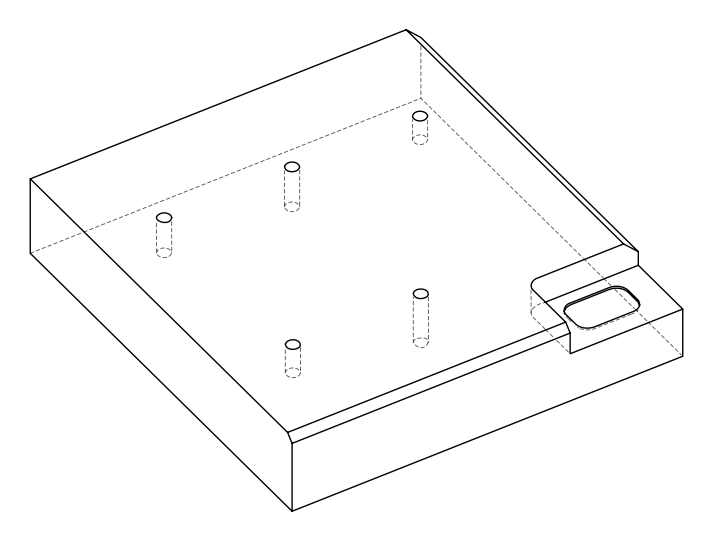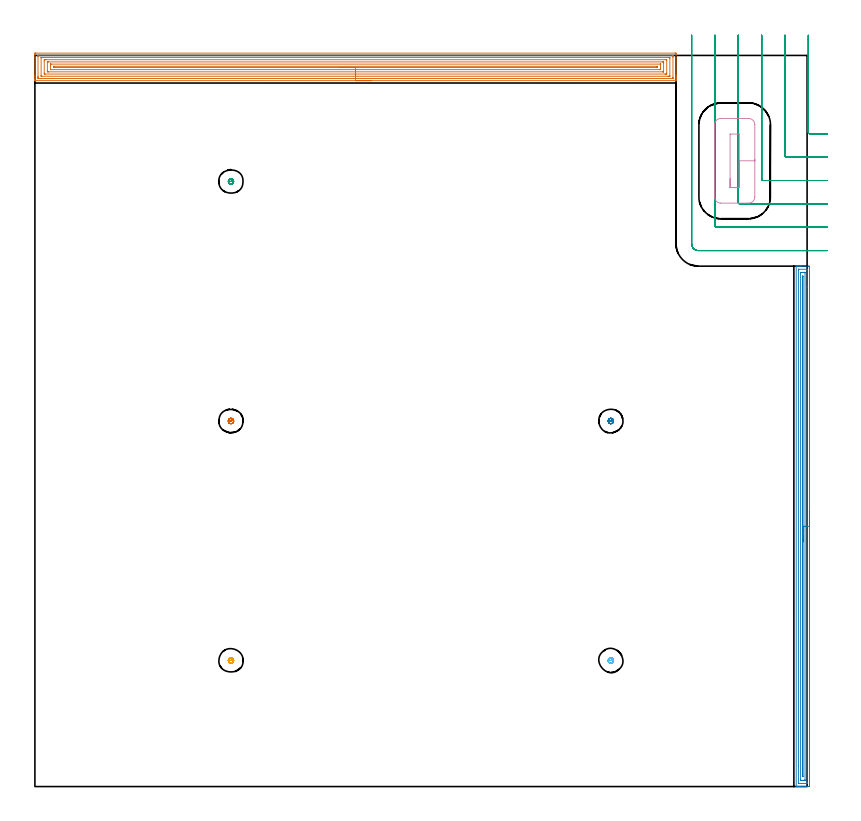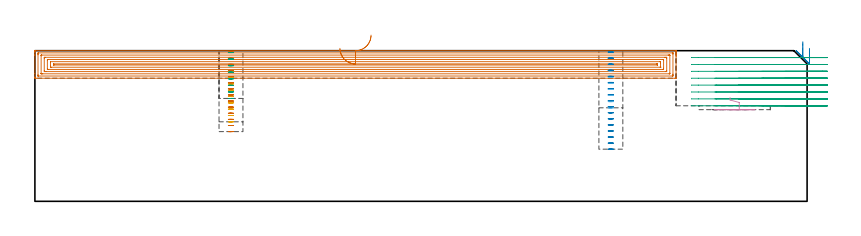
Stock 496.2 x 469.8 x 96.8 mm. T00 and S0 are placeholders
(PLAN: 9 operations, 2 tool changes, 54.6 min)
(1 AREA_MILL | FG_CHAMFER_SURFACE | UGT0205_001 | 23.3 min | 65728 mm3)
(2 AREA_MILL_1 | FG_CHAMFER_SURFACE_1 | UGT0205_001 | 10.85 min | 12263 mm3)
(3 MILL_CORNER_NOTCH_RECTANGULAR | CORNER_NOTCH_RECTANGULAR | UGT0201_094 | Follow Part, ap 5, ae 75% | 15.79 min | 400671 mm3)
(4 MILL_RECTANGULAR_POCKET | POCKET_RECTANGULAR_STRAIGHT | UGT0201_094 | Follow Part, ap 5, ae 75% | 0.62 min | 8140 mm3)
(5 MILL_BLIND_HOLE_FROM_SOLID_MATERIAL | STEP1POCKET | NXT0201_011 | Spiral | 0.79 min | 8501 mm3)
(6 MILL_BLIND_HOLE_FROM_SOLID_MATERIAL_1 | STEP1POCKET_1 | NXT0201_011 | Spiral | 0.66 min | 6810 mm3)
(7 MILL_BLIND_HOLE_FROM_SOLID_MATERIAL_2 | STEP1POCKET_2 | NXT0201_011 | Spiral | 0.92 min | 9671 mm3)
(8 MILL_BLIND_HOLE_FROM_SOLID_MATERIAL_3 | STEP1POCKET_3 | NXT0201_011 | Spiral | 1.12 min | 11768 mm3)
(9 MILL_BLIND_HOLE_FROM_SOLID_MATERIAL_4 | STEP1POCKET_4 | NXT0201_011 | Spiral | 0.53 min | 5682 mm3)
(TOOL UGT0205_001 | Chamfer Mill 20 x 3 x 45 deg. | D20 FL50 Z2)
(TOOL UGT0201_094 | End mill 20 mm | D20 FL38 Z4)
(TOOL NXT0201_011 | ENDMILL 12mm [2P460-1200-NA 1630] | D12 FL38 Z6)
(OP 1 AREA_MILL)
G17 G21 G94 G90
T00 M6
G54
G17 G0 G90 X216. Y453.6 S1061 M3
G43 Z106.8 H0
G94 G1 X215.962 Z105.928 F250.
X215.848 Z105.063
X215.659 Z104.212
X215.397 Z103.38
X215.063 Z102.574
X214.66 Z101.8
X214.192 Z101.064
X213.66 Z100.372
X213.071 Z99.729
X212.428 Z99.14
X211.736 Z98.608
X211. Z98.14
X210.226 Z97.737
X209.42 Z97.403
X208.588 Z97.141
X207.736 Z96.952
X206.872 Z96.838
X206. Z96.8
X0.166
X0.007 Y453.602 Z96.788
X0. Y453.609 Z96.781
Y453.948 Z96.452
Y454.291 Z96.109
Y454.949 Z95.446
Y456.16 Z94.237
Y456.714 Z93.68
Y468.351 Z82.047
Y470.557 Z79.84
X0.003 Y470.834 Z79.564
X0.009 Y471.292 Z79.106
X0.146 Y471.296 Z79.102
X0.613 Y471.3 Z79.1
X411.387
X411.812 Y471.296 Z79.102
X411.99 Y471.291 Z79.106
X412. Y471.111 Z79.287
Y457.319 Z93.076
Y456.714 Z93.68
Y456.16 Z94.237
Y455.831 Z94.565
Y455.278 Z95.118
Y454.949 Z95.446
Y454.291 Z96.109
Y453.948 Z96.452
Y453.609 Z96.781
X411.993 Y453.602 Z96.788
X411.834 Y453.6 Z96.8
X206.
Y455.014 Z95.386
X2.399 Y455.015 Z95.385
X2.331
X2.023 Y455.021 Z95.379
X2.01 Y455.121 Z95.279
X2.003 Y455.34 Z95.06
X2.001 Y455.831 Z94.569
X2. Y456.225 Z94.175
X2.001 Y469.069 Z81.331
X2.002 Y469.461 Z80.939
X2.01 Y469.856 Z80.544
X2.019 Y469.88 Z80.52
X2.038 Y469.881 Z80.519
X2.089 Y469.884 Z80.516
X2.192 Y469.885 Z80.515
X2.399 Y469.886 Z80.514
X409.601 Y469.885 Z80.515
X409.669
X409.977 Y469.879 Z80.521
X409.99 Y469.779 Z80.621
X409.997 Y469.56 Z80.84
X409.999 Y469.069 Z81.331
X410. Y468.675 Z81.725
X409.999 Y455.831 Z94.569
X409.998 Y455.439 Z94.961
X409.99 Y455.044 Z95.356
X409.981 Y455.02 Z95.38
X409.962 Y455.019 Z95.381
X409.911 Y455.016 Z95.384
X409.808 Y455.015 Z95.385
X409.601 Y455.014 Z95.386
X206.
Y456.428 Z93.972
X4.473 Y456.429 Z93.971
X4.185 Y456.43 Z93.97
X4.089 Y456.432 Z93.968
X4.021 Y456.435 Z93.965
X4.01 Y456.531 Z93.869
X4.004 Y456.714 Z93.686
X4.001 Y456.896 Z93.504
Y468.186 Z82.214
X4.002 Y468.367 Z82.033
X4.008 Y468.429 Z81.971
X4.014 Y468.465 Z81.935
X4.041 Y468.466 Z81.934
X4.185 Y468.469 Z81.931
X4.789 Y468.471 Z81.929
X5.078
X407.527
X407.815 Y468.469 Z81.931
X407.911 Y468.467 Z81.933
X407.979 Y468.465 Z81.935
X407.99 Y468.369 Z82.031
X407.996 Y468.186 Z82.214
X407.999 Y468.004 Z82.396
Y456.714 Z93.686
X407.998 Y456.533 Z93.867
X407.992 Y456.471 Z93.929
X407.986 Y456.435 Z93.965
X407.959 Y456.434 Z93.966
X407.815 Y456.431 Z93.969
X407.211 Y456.429 Z93.971
X406.922 Y456.428 Z93.972
X206.
Y457.843 Z92.557
X6.614
X6.122 Y457.849 Z92.551
X6.01 Y457.852 Z92.548
X6.005 Y458.047 Z92.353
X6. Y458.45 Z91.95
Y466.421 Z83.979
X6.009 Y466.848 Z83.552
X6.015 Y467.05 Z83.35
X6.223 Y467.054 Z83.346
X6.864 Y467.057 Z83.343
X7.113
X405.386 Y467.056 Z83.344
X405.878 Y467.051 Z83.349
X405.99 Y467.048 Z83.352
X405.995 Y466.853 Z83.547
X406. Y466.45 Z83.95
Y458.479 Z91.921
X405.991 Y458.052 Z92.348
X405.985 Y457.85 Z92.55
X405.777 Y457.846 Z92.554
X405.136 Y457.843 Z92.557
X404.887
X206.
Y459.257 Z91.143
X8.65
X8.544 Y459.258 Z91.142
X8.333 Y459.264 Z91.136
X8.01 Y459.276 Z91.124
X8.007 Y459.361 Z91.039
X8. Y460.003 Z90.397
Y465.298 Z85.102
X8.003 Y465.539 Z84.861
X8.007 Y465.618 Z84.782
X8.009 Y465.632 Z84.768
X8.087 Y465.637 Z84.763
X8.227 Y465.641 Z84.759
X8.439 Y465.643 Z84.757
X8.544
X403.35
X403.456 Y465.641 Z84.759
X403.666 Y465.636 Z84.764
X403.99 Y465.624 Z84.776
X403.993 Y465.539 Z84.861
X403.999 Y464.897 Z85.503
X404. Y459.602 Z90.798
X403.997 Y459.361 Z91.039
X403.993 Y459.282 Z91.118
X403.991 Y459.268 Z91.132
X403.913 Y459.263 Z91.137
X403.773 Y459.259 Z91.141
X403.561 Y459.257 Z91.143
X403.456
X206.
Y460.671 Z89.729
X10.003 Y460.672 Z89.728
X10.002
X10.001 Y460.674 Z89.726
X10. Y463.322 Z87.078
X10.002 Y463.774 Z86.626
X10.007 Y464.197 Z86.203
X10.013 Y464.222 Z86.178
X10.034 Y464.224 Z86.176
X10.09 Y464.227 Z86.173
X10.205 Y464.228 Z86.172
X10.436 Y464.229 Z86.171
X401.997 Y464.228 Z86.172
X401.998
X401.999 Y464.226 Z86.174
X402. Y461.578 Z88.822
X401.998 Y461.126 Z89.274
X401.993 Y460.703 Z89.697
X401.987 Y460.678 Z89.722
X401.966 Y460.676 Z89.724
X401.91 Y460.673 Z89.727
X401.795 Y460.672 Z89.728
X401.564 Y460.671 Z89.729
X206.
Y462.085 Z88.315
X12.144 Y462.086 Z88.314
X12.037 Y462.09 Z88.31
X12.016 Y462.092 Z88.308
X12.009 Y462.101 Z88.299
X12.003 Y462.121 Z88.279
X12.001 Y462.142 Z88.258
X12. Y462.228 Z88.172
X12.003 Y462.335 Z88.065
X12.016 Y462.808 Z87.592
X12.206 Y462.814 Z87.586
X12.222
X399.856
X399.963 Y462.81 Z87.59
X399.984 Y462.808 Z87.592
X399.991 Y462.799 Z87.601
X399.997 Y462.779 Z87.621
X399.999 Y462.758 Z87.642
Y462.231 Z88.169
X399.995 Y462.158 Z88.242
X399.99 Y462.102 Z88.298
X399.98 Y462.092 Z88.308
X399.962 Y462.09 Z88.31
X399.778 Y462.086 Z88.314
X399.701 Y462.085 Z88.315
X206.
X205.128 Z88.353
X204.264 Z88.467
X203.412 Z88.655
X202.58 Z88.918
X201.774 Z89.252
X201. Z89.654
X200.264 Z90.123
X199.572 Z90.654
X198.929 Z91.244
X198.34 Z91.887
X197.808 Z92.579
X197.34 Z93.315
X196.937 Z94.089
X196.603 Z94.895
X196.341 Z95.727
X196.152 Z96.578
X196.038 Z97.443
X196. Z98.315
G0 Z106.8
M5
M2
(OP 2 AREA_MILL_1)
G17 G21 G94 G90
T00 M6
G54
G17 G0 G90 X497.7 Y177.2 S1061 M3
G43 Z106.8 H0
Z98.3
G94 G1 Y177.162 Z97.428 F250.
Y177.048 Z96.564
Y176.859 Z95.712
Y176.597 Z94.88
Y176.263 Z94.074
Y175.86 Z93.3
Y175.391 Z92.564
Y174.86 Z91.872
Y174.271 Z91.229
Y173.628 Z90.64
Y172.936 Z90.108
Y172.2 Z89.64
Y171.426 Z89.237
Y170.62 Z88.903
Y169.788 Z88.641
Y168.936 Z88.452
Y168.072 Z88.338
Y167.2 Z88.3
Y0.616
X497.698 Y0.286 Z88.301
X497.693 Y0.01 Z88.304
X497.376 Y0. Z88.622
X492.141 Z93.853
X491.6 Z94.397
X491.269 Z94.727
X490.728 Z95.268
X490.397 Z95.598
X489.446 Z96.553
X489.323 Z96.669
X489.272 Y0.002 Z96.72
X489.203 Y0.01 Z96.788
X489.2 Y0.169 Z96.8
Y334.23
X489.202 Y334.39 Z96.788
X489.322 Y334.398 Z96.67
X489.446 Y334.4 Z96.553
X489.735 Z96.265
X490.397 Z95.598
X491.6 Z94.397
X492.141 Z93.853
X497.105 Z88.892
X497.376 Y334.397 Z88.622
X497.693 Y334.39 Z88.304
X497.698 Y334.114 Z88.301
X497.7 Y333.784 Z88.3
Y333.452
Y167.2
X496.286 Z89.714
Y2.402
X496.284 Y2.067 Z89.716
X496.282 Y2.027 Z89.718
X496.28 Y2.013 Z89.72
X496.259 Y2.01 Z89.741
X496.155 Y2.003 Z89.845
X496.024 Y2. Z89.976
X490.788 Y2.001 Z95.212
X490.655 Y2.007 Z95.345
X490.631 Y2.009 Z95.369
X490.621 Y2.053 Z95.379
X490.617 Y2.177 Z95.383
X490.615 Y2.402 Z95.385
X490.614 Y13.345 Z95.386
Y331.997
X490.616 Y332.333 Z95.384
X490.618 Y332.373 Z95.382
X490.62 Y332.386 Z95.38
X490.641 Y332.39 Z95.359
X490.745 Y332.397 Z95.255
X490.876 Y332.4 Z95.124
X496.111 Y332.399 Z89.889
X496.245 Y332.393 Z89.755
X496.269 Y332.391 Z89.731
X496.279 Y332.347 Z89.721
X496.283 Y332.223 Z89.717
X496.285 Y331.997 Z89.715
X496.286 Y321.069 Z89.714
Y167.2
X494.872 Z91.128
X494.871 Y4.189 Z91.129
X494.87 Y4.075 Z91.13
X494.868 Y4.035 Z91.132
X494.865 Y4.013 Z91.135
X494.85 Y4.01 Z91.15
X494.759 Y4.006 Z91.241
X494.07 Y4. Z91.93
X493.886 Z92.114
X493.198 Z92.802
X492.325 Z93.675
X492.141 Y4.003 Z93.859
X492.08 Y4.006 Z93.92
X492.038 Y4.01 Z93.962
X492.034 Y4.074 Z93.966
X492.031 Y4.189 Z93.969
X492.029 Y4.304 Z93.971
Y330.211
X492.03 Y330.325 Z93.97
X492.032 Y330.364 Z93.968
X492.035 Y330.387 Z93.965
X492.05 Y330.39 Z93.95
X492.141 Y330.394 Z93.859
X492.83 Y330.4 Z93.17
X493.014 Z92.986
X493.702 Z92.298
X494.574 Y330.399 Z91.426
X494.759 Y330.397 Z91.241
X494.82 Y330.394 Z91.18
X494.862 Y330.39 Z91.138
X494.866 Y330.326 Z91.134
X494.869 Y330.211 Z91.131
X494.871 Y330.096 Z91.129
X494.872 Y167.2 Z91.128
X493.457 Z92.543
Y6.853
X493.452 Y6.42 Z92.548
X493.449 Y6.325 Z92.551
X493.444 Y6.414 Z92.556
X493.443 Y6.429 Z92.557
Y327.546
X493.448 Y327.98 Z92.552
X493.451 Y328.074 Z92.549
X493.456 Y327.985 Z92.544
X493.457 Y327.971 Z92.543
Y167.2
Y166.328 Z92.581
Y165.463 Z92.695
Y164.612 Z92.883
Y163.78 Z93.146
Y162.974 Z93.48
Y162.2 Z93.882
Y161.464 Z94.351
Y160.772 Z94.882
Y160.129 Z95.472
Y159.54 Z96.115
Y159.008 Z96.807
Y158.54 Z97.543
Y158.137 Z98.316
Y157.803 Z99.122
Y157.541 Z99.954
Y157.352 Z100.806
Y157.238 Z101.671
Y157.2 Z102.543
G0 Z106.8
M5
M2
(OP 3 MILL_CORNER_NOTCH_RECTANGULAR)
G17 G21 G94 G90
T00 M6
G54
G17 G0 G90 X497. Y482.768 S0 M3
G43 Z106.8 H0
Z92.375
G94 G1 Y479.768 F250.
Y420.393 F500.
G3 X497.993 Y419.4 R1.
G1 X506.2
X509.2 F250.
G0 Z106.8
X482. Y482.8
Z92.375
G1 Y479.8
Y405.394 F500.
G3 X482.994 Y404.4 R1.
G1 X506.2
X509.2 F250.
G0 Z106.8
X467. Y482.8
Z92.375
G1 Y479.8
Y390.394 F500.
G3 X467.994 Y389.4 R1.
G1 X506.2
X509.2 F250.
G0 Z106.8
X452. Y482.8
Z92.375
G1 Y479.8
Y375.394 F500.
G3 X452.994 Y374.4 R1.
G1 X506.2
X509.2 F250.
G0 Z106.8
X437. Y482.8
Z92.375
G1 Y479.8
Y360.395 F500.
G3 X437.995 Y359.4 R1.
G1 X506.2
X509.2 F250.
G0 Z106.8
X422. Y482.8
Z92.375
G1 Y479.8
Y348.7 F500.
G3 X426.3 Y344.4 R4.3
G1 X506.2
X509.2 F250.
G0 Z106.8
X497. Y482.768
Z87.95
G1 Y479.768
Y420.393 F500.
G3 X497.993 Y419.4 R1.
G1 X506.2
X509.2 F250.
G0 Z106.8
X482. Y482.8
Z87.95
G1 Y479.8
Y405.394 F500.
G3 X482.994 Y404.4 R1.
G1 X506.2
X509.2 F250.
G0 Z106.8
X467. Y482.8
Z87.95
G1 Y479.8
Y390.394 F500.
G3 X467.994 Y389.4 R1.
G1 X506.2
X509.2 F250.
G0 Z106.8
X452. Y482.8
Z87.95
G1 Y479.8
Y375.394 F500.
G3 X452.994 Y374.4 R1.
G1 X506.2
X509.2 F250.
G0 Z106.8
X437. Y482.8
Z87.95
G1 Y479.8
Y360.395 F500.
G3 X437.995 Y359.4 R1.
G1 X506.2
X509.2 F250.
G0 Z106.8
X422. Y482.8
Z87.95
G1 Y479.8
Y348.7 F500.
G3 X426.3 Y344.4 R4.3
G1 X506.2
X509.2 F250.
G0 Z106.8
X497. Y482.768
Z83.525
G1 Y479.768
Y420.393 F500.
G3 X497.993 Y419.4 R1.
G1 X506.2
X509.2 F250.
G0 Z106.8
X482. Y482.8
Z83.525
G1 Y479.8
Y405.394 F500.
G3 X482.994 Y404.4 R1.
G1 X506.2
X509.2 F250.
G0 Z106.8
X467. Y482.8
Z83.525
G1 Y479.8
Y390.394 F500.
G3 X467.994 Y389.4 R1.
G1 X506.2
X509.2 F250.
G0 Z106.8
X452. Y482.8
Z83.525
G1 Y479.8
Y375.394 F500.
G3 X452.994 Y374.4 R1.
G1 X506.2
X509.2 F250.
G0 Z106.8
X437. Y482.8
Z83.525
G1 Y479.8
Y360.395 F500.
G3 X437.995 Y359.4 R1.
G1 X506.2
X509.2 F250.
G0 Z106.8
X422. Y482.8
Z83.525
G1 Y479.8
Y348.7 F500.
G3 X426.3 Y344.4 R4.3
G1 X506.2
X509.2 F250.
G0 Z106.8
X497. Y482.768
Z79.1
G1 Y479.768
Y420.393 F500.
G3 X497.993 Y419.4 R1.
G1 X506.2
X509.2 F250.
G0 Z106.8
X482. Y482.8
Z79.1
G1 Y479.8
Y405.394 F500.
G3 X482.994 Y404.4 R1.
G1 X506.2
X509.2 F250.
G0 Z106.8
X467. Y482.8
Z79.1
G1 Y479.8
Y390.394 F500.
G3 X467.994 Y389.4 R1.
G1 X506.2
X509.2 F250.
G0 Z106.8
X452. Y482.8
Z79.1
G1 Y479.8
Y375.394 F500.
G3 X452.994 Y374.4 R1.
G1 X506.2
X509.2 F250.
G0 Z106.8
X437. Y482.8
Z79.1
G1 Y479.8
Y360.395 F500.
G3 X437.995 Y359.4 R1.
G1 X506.2
X509.2 F250.
G0 Z106.8
X422. Y482.8
Z79.1
G1 Y479.8
Y348.7 F500.
G3 X426.3 Y344.4 R4.3
G1 X506.2
X509.2 F250.
G0 Z106.8
X497. Y482.768
Z74.675
G1 Y479.768
Y420.393 F500.
G3 X497.993 Y419.4 R1.
G1 X506.2
X509.2 F250.
G0 Z106.8
X482. Y482.8
Z74.675
G1 Y479.8
Y405.394 F500.
G3 X482.994 Y404.4 R1.
G1 X506.2
X509.2 F250.
G0 Z106.8
X467. Y482.8
Z74.675
G1 Y479.8
Y390.394 F500.
G3 X467.994 Y389.4 R1.
G1 X506.2
X509.2 F250.
G0 Z106.8
X452. Y482.8
Z74.675
G1 Y479.8
Y375.394 F500.
G3 X452.994 Y374.4 R1.
G1 X506.2
X509.2 F250.
G0 Z106.8
X437. Y482.8
Z74.675
G1 Y479.8
Y360.395 F500.
G3 X437.995 Y359.4 R1.
G1 X506.2
X509.2 F250.
G0 Z106.8
X422. Y482.8
Z74.675
G1 Y479.8
Y348.7 F500.
G3 X426.3 Y344.4 R4.3
G1 X506.2
X509.2 F250.
G0 Z106.8
X497. Y482.768
Z70.25
G1 Y479.768
Y420.393 F500.
G3 X497.993 Y419.4 R1.
G1 X506.2
X509.2 F250.
G0 Z106.8
X482. Y482.8
Z70.25
G1 Y479.8
Y405.394 F500.
G3 X482.994 Y404.4 R1.
G1 X506.2
X509.2 F250.
G0 Z106.8
X467. Y482.8
Z70.25
G1 Y479.8
Y390.394 F500.
G3 X467.994 Y389.4 R1.
G1 X506.2
X509.2 F250.
G0 Z106.8
X452. Y482.8
Z70.25
G1 Y479.8
Y375.394 F500.
G3 X452.994 Y374.4 R1.
G1 X506.2
X509.2 F250.
G0 Z106.8
X437. Y482.8
Z70.25
G1 Y479.8
Y360.395 F500.
G3 X437.995 Y359.4 R1.
G1 X506.2
X509.2 F250.
G0 Z106.8
X422. Y482.8
Z70.25
G1 Y479.8
Y348.7 F500.
G3 X426.3 Y344.4 R4.3
G1 X506.2
X509.2 F250.
G0 Z106.8
X497. Y482.768
Z65.825
G1 Y479.768
Y420.393 F500.
G3 X497.993 Y419.4 R1.
G1 X506.2
X509.2 F250.
G0 Z106.8
X482. Y482.8
Z65.825
G1 Y479.8
Y405.394 F500.
G3 X482.994 Y404.4 R1.
G1 X506.2
X509.2 F250.
G0 Z106.8
X467. Y482.8
Z65.825
G1 Y479.8
Y390.394 F500.
G3 X467.994 Y389.4 R1.
G1 X506.2
X509.2 F250.
G0 Z106.8
X452. Y482.8
Z65.825
G1 Y479.8
Y375.394 F500.
G3 X452.994 Y374.4 R1.
G1 X506.2
X509.2 F250.
G0 Z106.8
X437. Y482.8
Z65.825
G1 Y479.8
Y360.395 F500.
G3 X437.995 Y359.4 R1.
G1 X506.2
X509.2 F250.
G0 Z106.8
X422. Y482.8
Z65.825
G1 Y479.8
Y348.7 F500.
G3 X426.3 Y344.4 R4.3
G1 X506.2
X509.2 F250.
G0 Z106.8
X497. Y482.768
Z61.4
G1 Y479.768
Y420.393 F500.
G3 X497.993 Y419.4 R1.
G1 X506.2
X509.2 F250.
G0 Z106.8
X482. Y482.8
Z61.4
G1 Y479.8
Y405.394 F500.
G3 X482.994 Y404.4 R1.
G1 X506.2
X509.2 F250.
G0 Z106.8
X467. Y482.8
Z61.4
G1 Y479.8
Y390.394 F500.
G3 X467.994 Y389.4 R1.
G1 X506.2
X509.2 F250.
G0 Z106.8
X452. Y482.8
Z61.4
G1 Y479.8
Y375.394 F500.
G3 X452.994 Y374.4 R1.
G1 X506.2
X509.2 F250.
G0 Z106.8
X437. Y482.8
Z61.4
G1 Y479.8
Y360.395 F500.
G3 X437.995 Y359.4 R1.
G1 X506.2
X509.2 F250.
G0 Z106.8
X422. Y482.8
Z61.4
G1 Y479.8
Y348.7 F500.
G3 X426.3 Y344.4 R4.3
G1 X506.2
X509.2 F250.
G0 Z106.8
M5
M2
(OP 4 MILL_RECTANGULAR_POCKET)
G17 G21 G94 G90
T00 M6
G54
G17 G0 G90 X446.7 Y390.677 S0 M3
G43 Z106.8 H0
Z66.637
G94 G1 Y384.9 Z65.09 F250.
X452.6 Z63.509
Y402.1 Z58.9
Y419.3 F500.
X446.7
Y384.9
X452.6
Y402.1
X462.6
Y425.3
G3 X458.6 Y429.3 R4.
G1 X440.7
G3 X436.7 Y425.3 R4.
G1 Y378.9
G3 X440.7 Y374.9 R4.
G1 X458.6
G3 X462.6 Y378.9 R4.
G1 Y402.1
Y403.1
G0 Z106.8
M5
M2
(OP 5 MILL_BLIND_HOLE_FROM_SOLID_MATERIAL)
G17 G21 G94 G90
T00 M6
G54
G17 G0 G90 X126. Y81. S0 M3
G43 Z106.8 H1
Z95.742
G94 G3 X126.761 Y81.939 R0.778 F250.
X125.647 Y82.663 R0.939
X124.337 Y80.647 R1.7
X125.647 Y82.663 R-1.7
X124.992 Y81.655 R0.85
X126. Y81. R0.85
G0 Z91.683
G3 X126.761 Y81.939 R0.778
X125.647 Y82.663 R0.939
X124.337 Y80.647 R1.7
X125.647 Y82.663 R-1.7
X124.992 Y81.655 R0.85
X126. Y81. R0.85
G0 Z87.625
G3 X126.761 Y81.939 R0.778
X125.647 Y82.663 R0.939
X124.337 Y80.647 R1.7
X125.647 Y82.663 R-1.7
X124.992 Y81.655 R0.85
X126. Y81. R0.85
G0 Z83.567
G3 X126.761 Y81.939 R0.778
X125.647 Y82.663 R0.939
X124.337 Y80.647 R1.7
X125.647 Y82.663 R-1.7
X124.992 Y81.655 R0.85
X126. Y81. R0.85
G0 Z79.508
G3 X126.761 Y81.939 R0.778
X125.647 Y82.663 R0.939
X124.337 Y80.647 R1.7
X125.647 Y82.663 R-1.7
X124.992 Y81.655 R0.85
X126. Y81. R0.85
G0 Z75.45
G3 X126.761 Y81.939 R0.778
X125.647 Y82.663 R0.939
X124.337 Y80.647 R1.7
X125.647 Y82.663 R-1.7
X124.992 Y81.655 R0.85
X126. Y81. R0.85
G0 Z71.392
G3 X126.761 Y81.939 R0.778
X125.647 Y82.663 R0.939
X124.337 Y80.647 R1.7
X125.647 Y82.663 R-1.7
X124.992 Y81.655 R0.85
X126. Y81. R0.85
G0 Z67.333
G3 X126.761 Y81.939 R0.778
X125.647 Y82.663 R0.939
X124.337 Y80.647 R1.7
X125.647 Y82.663 R-1.7
X124.992 Y81.655 R0.85
X126. Y81. R0.85
G0 Z63.275
G3 X126.761 Y81.939 R0.778
X125.647 Y82.663 R0.939
X124.337 Y80.647 R1.7
X125.647 Y82.663 R-1.7
X124.992 Y81.655 R0.85
X126. Y81. R0.85
G0 Z59.217
G3 X126.761 Y81.939 R0.778
X125.647 Y82.663 R0.939
X124.337 Y80.647 R1.7
X125.647 Y82.663 R-1.7
X124.992 Y81.655 R0.85
X126. Y81. R0.85
G0 Z55.158
G3 X126.761 Y81.939 R0.778
X125.647 Y82.663 R0.939
X124.337 Y80.647 R1.7
X125.647 Y82.663 R-1.7
X124.992 Y81.655 R0.85
X126. Y81. R0.85
G0 Z51.1
G3 X126.761 Y81.939 R0.778
X125.647 Y82.663 R0.939
X124.337 Y80.647 R1.7
X125.647 Y82.663 R-1.7
X124.992 Y81.655 R0.85
X126. Y81. R0.85
G0 Z106.8
M5
M2
(OP 6 MILL_BLIND_HOLE_FROM_SOLID_MATERIAL_1)
G17 G21 G94 G90
T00 M6
G54
G17 G0 G90 X370.1 Y81. S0 M3
G43 Z106.8 H1
Z95.83
G94 G3 X370.861 Y81.939 R0.778 F250.
X369.747 Y82.663 R0.939
X368.437 Y80.647 R1.7
X369.747 Y82.663 R-1.7
X369.092 Y81.655 R0.85
X370.1 Y81. R0.85
G0 Z91.86
G3 X370.861 Y81.939 R0.778
X369.747 Y82.663 R0.939
X368.437 Y80.647 R1.7
X369.747 Y82.663 R-1.7
X369.092 Y81.655 R0.85
X370.1 Y81. R0.85
G0 Z87.89
G3 X370.861 Y81.939 R0.778
X369.747 Y82.663 R0.939
X368.437 Y80.647 R1.7
X369.747 Y82.663 R-1.7
X369.092 Y81.655 R0.85
X370.1 Y81. R0.85
G0 Z83.92
G3 X370.861 Y81.939 R0.778
X369.747 Y82.663 R0.939
X368.437 Y80.647 R1.7
X369.747 Y82.663 R-1.7
X369.092 Y81.655 R0.85
X370.1 Y81. R0.85
G0 Z79.95
G3 X370.861 Y81.939 R0.778
X369.747 Y82.663 R0.939
X368.437 Y80.647 R1.7
X369.747 Y82.663 R-1.7
X369.092 Y81.655 R0.85
X370.1 Y81. R0.85
G0 Z75.98
G3 X370.861 Y81.939 R0.778
X369.747 Y82.663 R0.939
X368.437 Y80.647 R1.7
X369.747 Y82.663 R-1.7
X369.092 Y81.655 R0.85
X370.1 Y81. R0.85
G0 Z72.01
G3 X370.861 Y81.939 R0.778
X369.747 Y82.663 R0.939
X368.437 Y80.647 R1.7
X369.747 Y82.663 R-1.7
X369.092 Y81.655 R0.85
X370.1 Y81. R0.85
G0 Z68.04
G3 X370.861 Y81.939 R0.778
X369.747 Y82.663 R0.939
X368.437 Y80.647 R1.7
X369.747 Y82.663 R-1.7
X369.092 Y81.655 R0.85
X370.1 Y81. R0.85
G0 Z64.07
G3 X370.861 Y81.939 R0.778
X369.747 Y82.663 R0.939
X368.437 Y80.647 R1.7
X369.747 Y82.663 R-1.7
X369.092 Y81.655 R0.85
X370.1 Y81. R0.85
G0 Z60.1
G3 X370.861 Y81.939 R0.778
X369.747 Y82.663 R0.939
X368.437 Y80.647 R1.7
X369.747 Y82.663 R-1.7
X369.092 Y81.655 R0.85
X370.1 Y81. R0.85
G0 Z106.8
M5
M2
(OP 7 MILL_BLIND_HOLE_FROM_SOLID_MATERIAL_2)
G17 G21 G94 G90
T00 M6
G54
G17 G0 G90 X126. Y234.9 S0 M3
G43 Z106.8 H1
Z95.871
G94 G3 X126.761 Y235.839 R0.778 F250.
X125.647 Y236.563 R0.939
X124.337 Y234.547 R1.7
X125.647 Y236.563 R-1.7
X124.992 Y235.555 R0.85
X126. Y234.9 R0.85
G0 Z91.943
G3 X126.761 Y235.839 R0.778
X125.647 Y236.563 R0.939
X124.337 Y234.547 R1.7
X125.647 Y236.563 R-1.7
X124.992 Y235.555 R0.85
X126. Y234.9 R0.85
G0 Z88.014
G3 X126.761 Y235.839 R0.778
X125.647 Y236.563 R0.939
X124.337 Y234.547 R1.7
X125.647 Y236.563 R-1.7
X124.992 Y235.555 R0.85
X126. Y234.9 R0.85
G0 Z84.086
G3 X126.761 Y235.839 R0.778
X125.647 Y236.563 R0.939
X124.337 Y234.547 R1.7
X125.647 Y236.563 R-1.7
X124.992 Y235.555 R0.85
X126. Y234.9 R0.85
G0 Z80.157
G3 X126.761 Y235.839 R0.778
X125.647 Y236.563 R0.939
X124.337 Y234.547 R1.7
X125.647 Y236.563 R-1.7
X124.992 Y235.555 R0.85
X126. Y234.9 R0.85
G0 Z76.229
G3 X126.761 Y235.839 R0.778
X125.647 Y236.563 R0.939
X124.337 Y234.547 R1.7
X125.647 Y236.563 R-1.7
X124.992 Y235.555 R0.85
X126. Y234.9 R0.85
G0 Z72.3
G3 X126.761 Y235.839 R0.778
X125.647 Y236.563 R0.939
X124.337 Y234.547 R1.7
X125.647 Y236.563 R-1.7
X124.992 Y235.555 R0.85
X126. Y234.9 R0.85
G0 Z68.371
G3 X126.761 Y235.839 R0.778
X125.647 Y236.563 R0.939
X124.337 Y234.547 R1.7
X125.647 Y236.563 R-1.7
X124.992 Y235.555 R0.85
X126. Y234.9 R0.85
G0 Z64.443
G3 X126.761 Y235.839 R0.778
X125.647 Y236.563 R0.939
X124.337 Y234.547 R1.7
X125.647 Y236.563 R-1.7
X124.992 Y235.555 R0.85
X126. Y234.9 R0.85
G0 Z60.514
G3 X126.761 Y235.839 R0.778
X125.647 Y236.563 R0.939
X124.337 Y234.547 R1.7
X125.647 Y236.563 R-1.7
X124.992 Y235.555 R0.85
X126. Y234.9 R0.85
G0 Z56.586
G3 X126.761 Y235.839 R0.778
X125.647 Y236.563 R0.939
X124.337 Y234.547 R1.7
X125.647 Y236.563 R-1.7
X124.992 Y235.555 R0.85
X126. Y234.9 R0.85
G0 Z52.657
G3 X126.761 Y235.839 R0.778
X125.647 Y236.563 R0.939
X124.337 Y234.547 R1.7
X125.647 Y236.563 R-1.7
X124.992 Y235.555 R0.85
X126. Y234.9 R0.85
G0 Z48.729
G3 X126.761 Y235.839 R0.778
X125.647 Y236.563 R0.939
X124.337 Y234.547 R1.7
X125.647 Y236.563 R-1.7
X124.992 Y235.555 R0.85
X126. Y234.9 R0.85
G0 Z44.8
G3 X126.761 Y235.839 R0.778
X125.647 Y236.563 R0.939
X124.337 Y234.547 R1.7
X125.647 Y236.563 R-1.7
X124.992 Y235.555 R0.85
X126. Y234.9 R0.85
G0 Z106.8
M5
M2
(OP 8 MILL_BLIND_HOLE_FROM_SOLID_MATERIAL_3)
G17 G21 G94 G90
T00 M6
G54
G17 G0 G90 X370.1 Y234.9 S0 M3
G43 Z106.8 H1
Z95.9
G94 G3 X370.861 Y235.839 R0.778 F250.
X369.747 Y236.563 R0.939
X368.437 Y234.547 R1.7
X369.747 Y236.563 R-1.7
X369.092 Y235.555 R0.85
X370.1 Y234.9 R0.85
G0 Z92.
G3 X370.861 Y235.839 R0.778
X369.747 Y236.563 R0.939
X368.437 Y234.547 R1.7
X369.747 Y236.563 R-1.7
X369.092 Y235.555 R0.85
X370.1 Y234.9 R0.85
G0 Z88.1
G3 X370.861 Y235.839 R0.778
X369.747 Y236.563 R0.939
X368.437 Y234.547 R1.7
X369.747 Y236.563 R-1.7
X369.092 Y235.555 R0.85
X370.1 Y234.9 R0.85
G0 Z84.2
G3 X370.861 Y235.839 R0.778
X369.747 Y236.563 R0.939
X368.437 Y234.547 R1.7
X369.747 Y236.563 R-1.7
X369.092 Y235.555 R0.85
X370.1 Y234.9 R0.85
G0 Z80.3
G3 X370.861 Y235.839 R0.778
X369.747 Y236.563 R0.939
X368.437 Y234.547 R1.7
X369.747 Y236.563 R-1.7
X369.092 Y235.555 R0.85
X370.1 Y234.9 R0.85
G0 Z76.4
G3 X370.861 Y235.839 R0.778
X369.747 Y236.563 R0.939
X368.437 Y234.547 R1.7
X369.747 Y236.563 R-1.7
X369.092 Y235.555 R0.85
X370.1 Y234.9 R0.85
G0 Z72.5
G3 X370.861 Y235.839 R0.778
X369.747 Y236.563 R0.939
X368.437 Y234.547 R1.7
X369.747 Y236.563 R-1.7
X369.092 Y235.555 R0.85
X370.1 Y234.9 R0.85
G0 Z68.6
G3 X370.861 Y235.839 R0.778
X369.747 Y236.563 R0.939
X368.437 Y234.547 R1.7
X369.747 Y236.563 R-1.7
X369.092 Y235.555 R0.85
X370.1 Y234.9 R0.85
G0 Z64.7
G3 X370.861 Y235.839 R0.778
X369.747 Y236.563 R0.939
X368.437 Y234.547 R1.7
X369.747 Y236.563 R-1.7
X369.092 Y235.555 R0.85
X370.1 Y234.9 R0.85
G0 Z60.8
G3 X370.861 Y235.839 R0.778
X369.747 Y236.563 R0.939
X368.437 Y234.547 R1.7
X369.747 Y236.563 R-1.7
X369.092 Y235.555 R0.85
X370.1 Y234.9 R0.85
G0 Z56.9
G3 X370.861 Y235.839 R0.778
X369.747 Y236.563 R0.939
X368.437 Y234.547 R1.7
X369.747 Y236.563 R-1.7
X369.092 Y235.555 R0.85
X370.1 Y234.9 R0.85
G0 Z53.
G3 X370.861 Y235.839 R0.778
X369.747 Y236.563 R0.939
X368.437 Y234.547 R1.7
X369.747 Y236.563 R-1.7
X369.092 Y235.555 R0.85
X370.1 Y234.9 R0.85
G0 Z49.1
G3 X370.861 Y235.839 R0.778
X369.747 Y236.563 R0.939
X368.437 Y234.547 R1.7
X369.747 Y236.563 R-1.7
X369.092 Y235.555 R0.85
X370.1 Y234.9 R0.85
G0 Z45.2
G3 X370.861 Y235.839 R0.778
X369.747 Y236.563 R0.939
X368.437 Y234.547 R1.7
X369.747 Y236.563 R-1.7
X369.092 Y235.555 R0.85
X370.1 Y234.9 R0.85
G0 Z41.3
G3 X370.861 Y235.839 R0.778
X369.747 Y236.563 R0.939
X368.437 Y234.547 R1.7
X369.747 Y236.563 R-1.7
X369.092 Y235.555 R0.85
X370.1 Y234.9 R0.85
G0 Z37.4
G3 X370.861 Y235.839 R0.778
X369.747 Y236.563 R0.939
X368.437 Y234.547 R1.7
X369.747 Y236.563 R-1.7
X369.092 Y235.555 R0.85
X370.1 Y234.9 R0.85
G0 Z33.5
G3 X370.861 Y235.839 R0.778
X369.747 Y236.563 R0.939
X368.437 Y234.547 R1.7
X369.747 Y236.563 R-1.7
X369.092 Y235.555 R0.85
X370.1 Y234.9 R0.85
G0 Z106.8
M5
M2
(OP 9 MILL_BLIND_HOLE_FROM_SOLID_MATERIAL_4)
G17 G21 G94 G90
T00 M6
G54
G17 G0 G90 X126. Y388.8 S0 M3
G43 Z106.8 H1
Z95.588
G94 G3 X126.761 Y389.739 R0.778 F250.
X125.647 Y390.463 R0.939
X124.337 Y388.447 R1.7
X125.647 Y390.463 R-1.7
X124.992 Y389.455 R0.85
X126. Y388.8 R0.85
G0 Z91.375
G3 X126.761 Y389.739 R0.778
X125.647 Y390.463 R0.939
X124.337 Y388.447 R1.7
X125.647 Y390.463 R-1.7
X124.992 Y389.455 R0.85
X126. Y388.8 R0.85
G0 Z87.163
G3 X126.761 Y389.739 R0.778
X125.647 Y390.463 R0.939
X124.337 Y388.447 R1.7
X125.647 Y390.463 R-1.7
X124.992 Y389.455 R0.85
X126. Y388.8 R0.85
G0 Z82.95
G3 X126.761 Y389.739 R0.778
X125.647 Y390.463 R0.939
X124.337 Y388.447 R1.7
X125.647 Y390.463 R-1.7
X124.992 Y389.455 R0.85
X126. Y388.8 R0.85
G0 Z78.738
G3 X126.761 Y389.739 R0.778
X125.647 Y390.463 R0.939
X124.337 Y388.447 R1.7
X125.647 Y390.463 R-1.7
X124.992 Y389.455 R0.85
X126. Y388.8 R0.85
G0 Z74.525
G3 X126.761 Y389.739 R0.778
X125.647 Y390.463 R0.939
X124.337 Y388.447 R1.7
X125.647 Y390.463 R-1.7
X124.992 Y389.455 R0.85
X126. Y388.8 R0.85
G0 Z70.313
G3 X126.761 Y389.739 R0.778
X125.647 Y390.463 R0.939
X124.337 Y388.447 R1.7
X125.647 Y390.463 R-1.7
X124.992 Y389.455 R0.85
X126. Y388.8 R0.85
G0 Z66.1
G3 X126.761 Y389.739 R0.778
X125.647 Y390.463 R0.939
X124.337 Y388.447 R1.7
X125.647 Y390.463 R-1.7
X124.992 Y389.455 R0.85
X126. Y388.8 R0.85
G0 Z106.8
M5
M2
